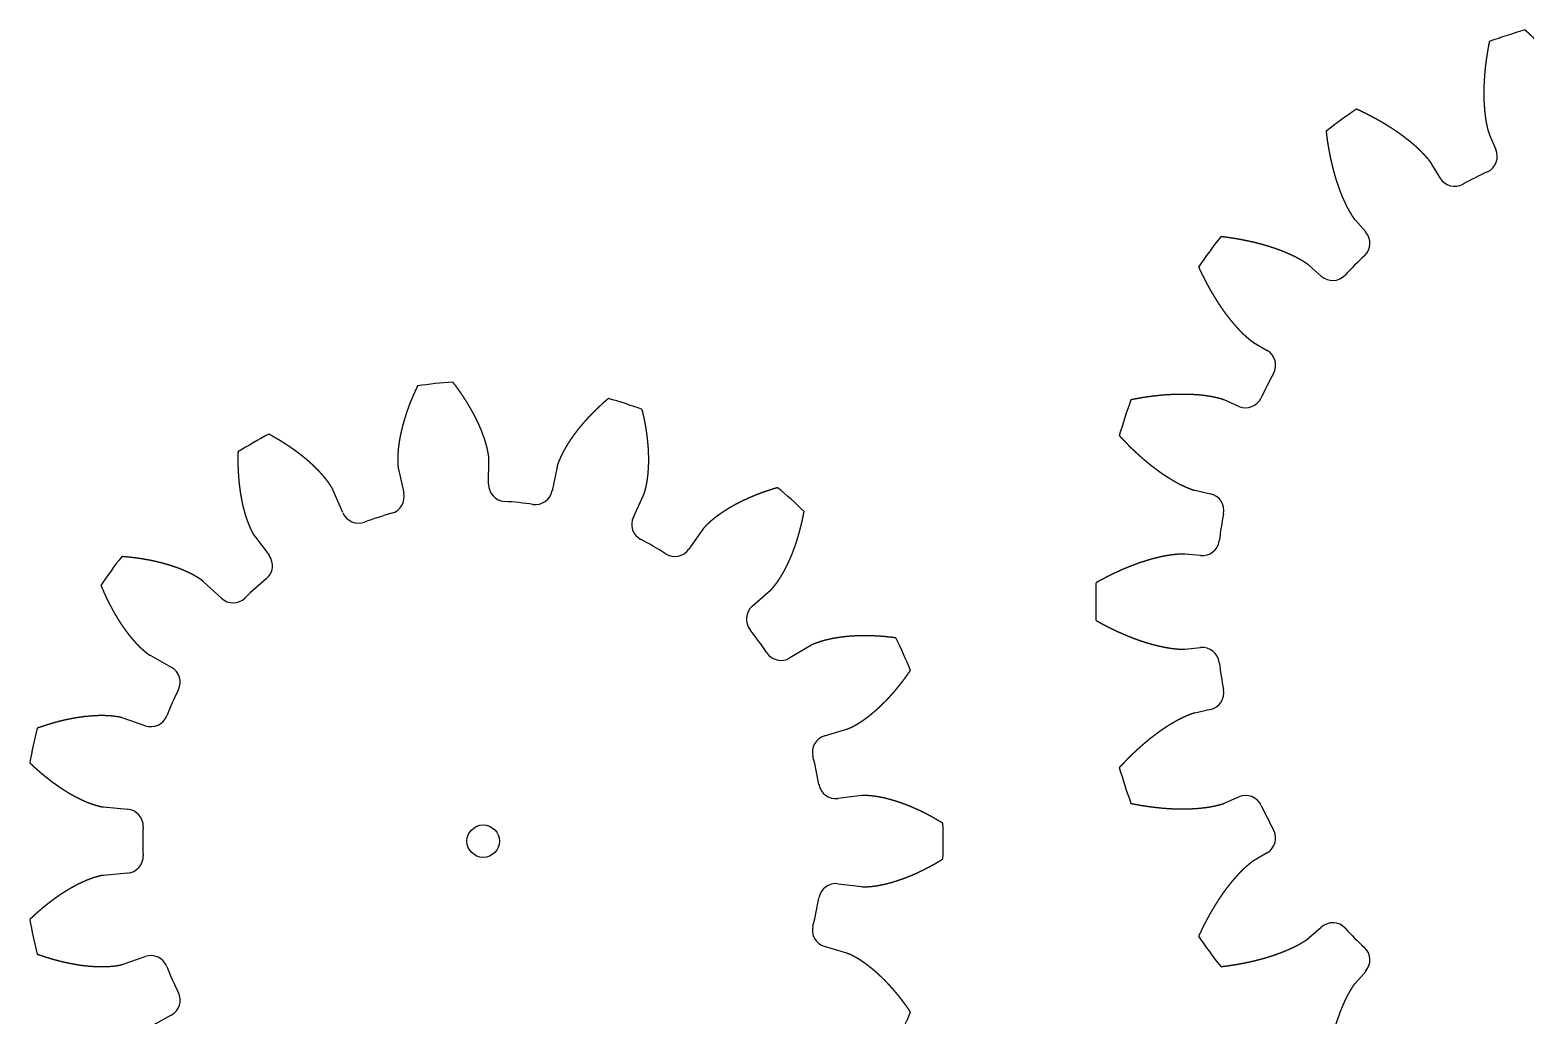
# Model space of a CAD drawing. Header units: millimetres. Extents: x -39 to 169, y -29 to 169.
# Drawn here: x -39.1 to 99, y 75.9 to 166.9 of the extents above; entities that cross this region are included whole.
import ezdxf

# ---------------------------------------------------------------- set-up
doc = ezdxf.new("R2010")
doc.units = ezdxf.units.MM
doc.header["$MEASUREMENT"] = 0

msp = doc.modelspace()

# ---------------------------------------------------------------- linework, layer by layer
for p, q in [((95.69, 157.27), (96.27, 155.91)), ((91.12, 153.28), (90.36, 154.55)), ((83.27, 149.4), (84.25, 148.29)), ((80.15, 144.2), (79.04, 145.17)), ((73.89, 138.08), (75.16, 137.33)), ((72.53, 132.17), (71.18, 132.76)), ((3.23, 125), (3.26, 127.24)), ((-5.11, 126.36), (-4.61, 124.17)), ((9.55, 126.58), (9.11, 124.38)), ((-10.24, 122.35), (-11.12, 124.4)), ((68.47, 124.42), (69.91, 124.09)), ((16.6, 121.94), (17.54, 123.98)), ((-18.4, 120.2), (-17.06, 118.41)), ((23.02, 120.82), (21.73, 118.99)), ((69, 118.38), (67.53, 118.51)), ((-21.46, 114.45), (-23.1, 115.97)), ((27.58, 113.71), (29.27, 115.19)), ((-28.04, 109.17), (-26.09, 108.07)), ((32.98, 110.08), (31.06, 108.93)), ((67.53, 109.75), (69, 109.88)), ((69.91, 104.17), (68.47, 103.84)), ((-28.49, 102.67), (-30.61, 103.39)), ((34.26, 101.73), (36.41, 102.39)), ((37.72, 96.21), (35.5, 95.94)), ((71.18, 95.51), (72.53, 96.09)), ((-32.36, 95.16), (-30.13, 94.96)), ((75.16, 90.93), (73.89, 90.18)), ((-30.13, 89.04), (-32.36, 88.84)), ((35.5, 88.06), (37.72, 87.8)), ((79.04, 83.09), (80.15, 84.06)), ((36.41, 81.61), (34.26, 82.28)), ((-30.61, 80.62), (-28.49, 81.34)), ((84.25, 79.97), (83.27, 78.86)), ((-26.09, 75.93), (-28.04, 74.84))]:
    msp.add_line(p, q)
msp.add_circle((2.73, 92), 1.5)
for centre, radius, start, end in [((114.31, 114.13), 55, 106.1903, 109.8097), ((114.31, 114.13), 55, 124.1903, 127.8097), ((94.82, 155.28), 1.59, -64.6476, 23.3365), ((114.31, 114.13), 43.95, 115.3524, 118.6476), ((92.48, 154.09), 1.59, 210.6635, 298.6476), ((114.31, 114.13), 55, 142.1903, 145.8097), ((83.05, 147.24), 1.59, -46.6476, 41.3365), ((114.31, 114.13), 43.95, 133.3524, 136.6476), ((81.2, 145.39), 1.59, 228.6635, 316.6476), ((74.35, 135.96), 1.59, -28.6476, 59.3365), ((2.73, 92), 42.5, 93.7877, 98.2123), ((114.31, 114.13), 43.95, 151.3524, 154.6476), ((2.73, 92), 42.5, 69.7877, 74.2123), ((114.31, 114.13), 55, 160.1903, 163.8097), ((73.16, 133.63), 1.59, 246.6635, 334.6476), ((2.73, 92), 42.5, 117.7877, 122.2123), ((4.81, 124.97), 1.59, 179.1639, 266.3906), ((7.55, 124.69), 1.59, 261.6094, 348.8361), ((2.73, 92), 42.5, 45.7877, 50.2123), ((-6.16, 123.82), 1.59, -74.3906, 12.8361), ((2.73, 92), 31.45, 81.6094, 86.3906), ((69.56, 122.54), 1.59, -10.6476, 77.3365), ((-8.78, 122.97), 1.59, 203.1639, 290.3906), ((2.73, 92), 31.45, 105.6094, 110.3906), ((18.04, 121.28), 1.59, 155.1639, 242.3906), ((114.31, 114.13), 43.95, 169.3524, 172.6476), ((2.73, 92), 31.45, 57.6094, 62.3906), ((20.43, 119.9), 1.59, 237.6094, 324.8361), ((69.15, 119.96), 1.59, 264.6635, 352.6476), ((2.73, 92), 42.5, 141.7877, 146.2123), ((-18.33, 117.45), 1.59, -50.3906, 36.8361), ((2.73, 92), 31.45, 129.6094, 134.3906), ((114.31, 114.13), 55, 178.1903, 181.8097), ((-20.38, 115.61), 1.59, 227.1639, 314.3906), ((28.63, 112.52), 1.59, 131.1639, 218.3906), ((2.73, 92), 31.45, 33.6094, 38.3906), ((2.73, 92), 42.5, 21.7877, 26.2123), ((30.25, 110.29), 1.59, 213.6094, 300.8361), ((69.15, 108.3), 1.59, 7.3524, 95.3365), ((-26.86, 106.69), 1.59, -26.3906, 60.8361), ((114.31, 114.13), 43.95, 187.3524, 190.6476), ((2.73, 92), 31.45, 153.6094, 158.3906), ((69.56, 105.72), 1.59, -77.3365, 10.6476), ((2.73, 92), 42.5, 165.7877, 170.2123), ((-27.98, 104.17), 1.59, 251.1639, 338.3906), ((34.73, 100.21), 1.59, 107.1639, 194.3906), ((2.73, 92), 31.45, 9.6094, 14.3906), ((114.31, 114.13), 55, 196.1903, 199.8097), ((35.31, 97.52), 1.59, 189.6094, 276.8361), ((73.16, 94.63), 1.59, 25.3524, 113.3365), ((114.31, 114.13), 43.95, 205.3524, 208.6476), ((-30.27, 93.38), 1.59, -2.3906, 84.8361), ((2.73, 92), 31.45, 177.6094, 182.3906), ((2.73, 92), 42.5, -2.2123, 2.2123), ((74.35, 92.3), 1.59, -59.3365, 28.6476), ((-30.27, 90.62), 1.59, -84.8361, 2.3906), ((35.31, 86.49), 1.59, 83.1639, 170.3906), ((2.73, 92), 31.45, 345.6094, 350.3906), ((2.73, 92), 42.5, 189.7877, 194.2123), ((81.2, 82.87), 1.59, 43.3524, 131.3365), ((34.73, 83.79), 1.59, 165.6094, 252.8361), ((114.31, 114.13), 55, 214.1903, 217.8097), ((114.31, 114.13), 43.95, 223.3524, 226.6476), ((83.05, 81.02), 1.59, -41.3365, 46.6476), ((-27.98, 79.84), 1.59, 21.6094, 108.8361), ((2.73, 92), 31.45, 201.6094, 206.3906), ((-26.86, 77.32), 1.59, -60.8361, 26.3906), ((2.73, 92), 42.5, 333.7877, 338.2123)]:
    msp.add_arc(centre, radius, start, end)
for points in [[(95.67, 165.88), (95.67, 165.85), (95.66, 165.8), (95.64, 165.72), (95.62, 165.62), (95.6, 165.49), (95.58, 165.37), (95.55, 165.24), (95.53, 165.11), (95.51, 164.99), (95.49, 164.86), (95.47, 164.73), (95.45, 164.6), (95.43, 164.48), (95.41, 164.35), (95.39, 164.22), (95.37, 164.1), (95.36, 163.97), (95.34, 163.84), (95.32, 163.72), (95.31, 163.59), (95.29, 163.46), (95.28, 163.34), (95.27, 163.21), (95.26, 163.09), (95.25, 162.96), (95.23, 162.84), (95.22, 162.71), (95.22, 162.58), (95.21, 162.46), (95.2, 162.33), (95.19, 162.21), (95.19, 162.08), (95.18, 161.96), (95.18, 161.83), (95.17, 161.71), (95.17, 161.58), (95.17, 161.46), (95.16, 161.33), (95.16, 161.21), (95.16, 161.09), (95.16, 160.96), (95.16, 160.84), (95.17, 160.72), (95.17, 160.59), (95.17, 160.47), (95.18, 160.35), (95.18, 160.22), (95.19, 160.1), (95.2, 159.98), (95.21, 159.86), (95.22, 159.74), (95.23, 159.61), (95.24, 159.49), (95.25, 159.37), (95.26, 159.25), (95.28, 159.13), (95.29, 159.01), (95.31, 158.89), (95.32, 158.77), (95.34, 158.65), (95.36, 158.53), (95.38, 158.42), (95.41, 158.3), (95.43, 158.18), (95.46, 158.07), (95.48, 157.95), (95.51, 157.83), (95.54, 157.72), (95.57, 157.6), (95.6, 157.49), (95.64, 157.4), (95.66, 157.33), (95.68, 157.29), (95.69, 157.27)], [(104.03, 159.98), (104.02, 160), (104.01, 160.04), (103.99, 160.11), (103.96, 160.2), (103.93, 160.32), (103.88, 160.43), (103.84, 160.54), (103.79, 160.65), (103.74, 160.76), (103.7, 160.87), (103.65, 160.98), (103.6, 161.08), (103.54, 161.19), (103.49, 161.3), (103.44, 161.41), (103.38, 161.51), (103.32, 161.62), (103.26, 161.73), (103.2, 161.83), (103.14, 161.94), (103.08, 162.04), (103.02, 162.15), (102.96, 162.25), (102.89, 162.36), (102.83, 162.46), (102.76, 162.56), (102.7, 162.67), (102.63, 162.77), (102.56, 162.87), (102.49, 162.97), (102.42, 163.07), (102.35, 163.17), (102.28, 163.28), (102.21, 163.38), (102.13, 163.48), (102.06, 163.58), (101.99, 163.68), (101.91, 163.77), (101.83, 163.87), (101.76, 163.97), (101.68, 164.07), (101.6, 164.17), (101.52, 164.27), (101.44, 164.36), (101.36, 164.46), (101.28, 164.56), (101.2, 164.65), (101.12, 164.75), (101.04, 164.84), (100.96, 164.94), (100.87, 165.03), (100.79, 165.13), (100.7, 165.22), (100.62, 165.32), (100.53, 165.41), (100.44, 165.5), (100.36, 165.6), (100.27, 165.69), (100.18, 165.78), (100.09, 165.87), (100, 165.96), (99.91, 166.05), (99.82, 166.15), (99.73, 166.24), (99.64, 166.33), (99.54, 166.42), (99.45, 166.51), (99.36, 166.6), (99.26, 166.68), (99.17, 166.77), (99.09, 166.84), (99.04, 166.9), (99, 166.93), (98.98, 166.95)], [(90.36, 154.55), (90.35, 154.57), (90.33, 154.61), (90.29, 154.67), (90.23, 154.75), (90.16, 154.85), (90.09, 154.94), (90.01, 155.03), (89.93, 155.12), (89.85, 155.21), (89.77, 155.3), (89.69, 155.39), (89.61, 155.47), (89.53, 155.56), (89.44, 155.65), (89.36, 155.73), (89.27, 155.82), (89.18, 155.9), (89.1, 155.98), (89.01, 156.07), (88.92, 156.15), (88.83, 156.23), (88.74, 156.31), (88.64, 156.39), (88.55, 156.47), (88.46, 156.55), (88.36, 156.62), (88.27, 156.7), (88.17, 156.78), (88.07, 156.85), (87.98, 156.93), (87.88, 157), (87.78, 157.08), (87.68, 157.15), (87.58, 157.22), (87.48, 157.3), (87.38, 157.37), (87.28, 157.44), (87.18, 157.51), (87.07, 157.58), (86.97, 157.65), (86.87, 157.72), (86.76, 157.79), (86.66, 157.86), (86.55, 157.93), (86.45, 157.99), (86.34, 158.06), (86.23, 158.13), (86.13, 158.19), (86.02, 158.26), (85.91, 158.32), (85.8, 158.39), (85.69, 158.45), (85.58, 158.52), (85.47, 158.58), (85.36, 158.64), (85.25, 158.7), (85.14, 158.76), (85.02, 158.82), (84.91, 158.88), (84.8, 158.94), (84.68, 159), (84.57, 159.06), (84.46, 159.12), (84.34, 159.18), (84.23, 159.24), (84.11, 159.29), (83.99, 159.35), (83.88, 159.41), (83.76, 159.46), (83.64, 159.52), (83.55, 159.56), (83.48, 159.59), (83.43, 159.61), (83.41, 159.63)], [(80.6, 157.58), (80.6, 157.56), (80.61, 157.51), (80.61, 157.43), (80.63, 157.33), (80.64, 157.2), (80.66, 157.07), (80.68, 156.94), (80.69, 156.81), (80.71, 156.68), (80.73, 156.56), (80.75, 156.43), (80.77, 156.3), (80.79, 156.18), (80.81, 156.05), (80.84, 155.92), (80.86, 155.8), (80.88, 155.67), (80.91, 155.55), (80.93, 155.42), (80.95, 155.3), (80.98, 155.17), (81.01, 155.05), (81.03, 154.93), (81.06, 154.8), (81.09, 154.68), (81.12, 154.56), (81.15, 154.43), (81.18, 154.31), (81.21, 154.19), (81.24, 154.07), (81.27, 153.95), (81.3, 153.82), (81.34, 153.7), (81.37, 153.58), (81.41, 153.46), (81.44, 153.34), (81.48, 153.23), (81.51, 153.11), (81.55, 152.99), (81.59, 152.87), (81.63, 152.75), (81.67, 152.64), (81.71, 152.52), (81.75, 152.4), (81.79, 152.29), (81.83, 152.17), (81.88, 152.06), (81.92, 151.94), (81.97, 151.83), (82.01, 151.72), (82.06, 151.6), (82.1, 151.49), (82.15, 151.38), (82.2, 151.27), (82.25, 151.16), (82.3, 151.05), (82.35, 150.94), (82.41, 150.83), (82.46, 150.72), (82.51, 150.61), (82.57, 150.51), (82.63, 150.4), (82.68, 150.3), (82.74, 150.19), (82.8, 150.09), (82.87, 149.99), (82.93, 149.88), (82.99, 149.78), (83.05, 149.68), (83.12, 149.58), (83.18, 149.51), (83.22, 149.45), (83.25, 149.42), (83.27, 149.4)], [(79.04, 145.17), (79.03, 145.19), (78.99, 145.22), (78.94, 145.27), (78.86, 145.32), (78.76, 145.39), (78.66, 145.45), (78.56, 145.52), (78.46, 145.58), (78.36, 145.64), (78.25, 145.7), (78.15, 145.76), (78.04, 145.82), (77.94, 145.88), (77.83, 145.93), (77.72, 145.99), (77.62, 146.04), (77.51, 146.09), (77.4, 146.14), (77.29, 146.19), (77.18, 146.24), (77.07, 146.29), (76.95, 146.34), (76.84, 146.39), (76.73, 146.43), (76.62, 146.48), (76.5, 146.52), (76.39, 146.57), (76.27, 146.61), (76.16, 146.65), (76.04, 146.7), (75.92, 146.74), (75.81, 146.78), (75.69, 146.82), (75.57, 146.85), (75.46, 146.89), (75.34, 146.93), (75.22, 146.97), (75.1, 147), (74.98, 147.04), (74.86, 147.07), (74.74, 147.11), (74.62, 147.14), (74.5, 147.17), (74.38, 147.2), (74.26, 147.24), (74.13, 147.27), (74.01, 147.3), (73.89, 147.33), (73.77, 147.35), (73.64, 147.38), (73.52, 147.41), (73.4, 147.44), (73.27, 147.46), (73.15, 147.49), (73.02, 147.51), (72.9, 147.54), (72.77, 147.56), (72.65, 147.59), (72.52, 147.61), (72.39, 147.63), (72.27, 147.65), (72.14, 147.67), (72.01, 147.69), (71.89, 147.71), (71.76, 147.73), (71.63, 147.75), (71.5, 147.77), (71.38, 147.78), (71.25, 147.8), (71.12, 147.82), (71.02, 147.83), (70.94, 147.84), (70.89, 147.84), (70.86, 147.85)], [(68.82, 145.04), (68.83, 145.01), (68.85, 144.97), (68.88, 144.9), (68.93, 144.8), (68.98, 144.68), (69.04, 144.57), (69.09, 144.45), (69.15, 144.33), (69.21, 144.22), (69.27, 144.1), (69.32, 143.99), (69.38, 143.87), (69.44, 143.76), (69.5, 143.65), (69.56, 143.53), (69.62, 143.42), (69.68, 143.31), (69.74, 143.2), (69.8, 143.09), (69.87, 142.97), (69.93, 142.86), (69.99, 142.75), (70.06, 142.64), (70.12, 142.54), (70.19, 142.43), (70.25, 142.32), (70.32, 142.21), (70.38, 142.1), (70.45, 142), (70.52, 141.89), (70.59, 141.79), (70.65, 141.68), (70.72, 141.58), (70.79, 141.47), (70.86, 141.37), (70.93, 141.27), (71, 141.17), (71.07, 141.06), (71.15, 140.96), (71.22, 140.86), (71.29, 140.76), (71.37, 140.66), (71.44, 140.56), (71.52, 140.47), (71.59, 140.37), (71.67, 140.27), (71.74, 140.18), (71.82, 140.08), (71.9, 139.99), (71.98, 139.89), (72.06, 139.8), (72.14, 139.71), (72.22, 139.62), (72.3, 139.53), (72.38, 139.44), (72.46, 139.35), (72.54, 139.26), (72.63, 139.17), (72.71, 139.09), (72.8, 139), (72.88, 138.92), (72.97, 138.83), (73.06, 138.75), (73.15, 138.67), (73.24, 138.59), (73.33, 138.51), (73.42, 138.43), (73.51, 138.36), (73.6, 138.28), (73.69, 138.21), (73.77, 138.16), (73.83, 138.12), (73.87, 138.09), (73.89, 138.08)], [(-3.34, 134.07), (-3.35, 134.05), (-3.37, 134), (-3.4, 133.94), (-3.44, 133.85), (-3.49, 133.74), (-3.54, 133.63), (-3.59, 133.52), (-3.64, 133.41), (-3.69, 133.3), (-3.74, 133.19), (-3.78, 133.08), (-3.83, 132.97), (-3.88, 132.86), (-3.92, 132.76), (-3.97, 132.65), (-4.01, 132.54), (-4.05, 132.42), (-4.1, 132.31), (-4.14, 132.2), (-4.18, 132.09), (-4.22, 131.98), (-4.26, 131.87), (-4.3, 131.76), (-4.33, 131.65), (-4.37, 131.54), (-4.41, 131.43), (-4.44, 131.32), (-4.48, 131.21), (-4.51, 131.1), (-4.55, 130.99), (-4.58, 130.88), (-4.61, 130.77), (-4.64, 130.65), (-4.68, 130.54), (-4.7, 130.43), (-4.73, 130.32), (-4.76, 130.21), (-4.79, 130.1), (-4.82, 129.99), (-4.84, 129.88), (-4.87, 129.77), (-4.89, 129.66), (-4.91, 129.54), (-4.94, 129.43), (-4.96, 129.32), (-4.98, 129.21), (-5, 129.1), (-5.02, 128.99), (-5.03, 128.88), (-5.05, 128.77), (-5.07, 128.66), (-5.08, 128.55), (-5.1, 128.43), (-5.11, 128.32), (-5.12, 128.21), (-5.13, 128.1), (-5.14, 127.99), (-5.15, 127.88), (-5.16, 127.77), (-5.16, 127.66), (-5.17, 127.55), (-5.17, 127.44), (-5.17, 127.33), (-5.17, 127.22), (-5.17, 127.11), (-5.17, 127.01), (-5.16, 126.9), (-5.16, 126.79), (-5.15, 126.68), (-5.14, 126.57), (-5.13, 126.49), (-5.12, 126.42), (-5.11, 126.38), (-5.11, 126.36)], [(3.26, 127.24), (3.26, 127.26), (3.26, 127.3), (3.26, 127.37), (3.25, 127.45), (3.24, 127.56), (3.22, 127.67), (3.2, 127.78), (3.18, 127.88), (3.16, 127.99), (3.14, 128.1), (3.12, 128.2), (3.1, 128.31), (3.07, 128.42), (3.04, 128.52), (3.01, 128.63), (2.98, 128.74), (2.95, 128.84), (2.92, 128.95), (2.89, 129.05), (2.85, 129.16), (2.82, 129.27), (2.78, 129.37), (2.74, 129.48), (2.7, 129.58), (2.66, 129.69), (2.62, 129.79), (2.58, 129.9), (2.54, 130), (2.5, 130.11), (2.45, 130.21), (2.41, 130.31), (2.36, 130.42), (2.32, 130.52), (2.27, 130.62), (2.22, 130.73), (2.17, 130.83), (2.12, 130.93), (2.07, 131.04), (2.02, 131.14), (1.97, 131.24), (1.91, 131.34), (1.86, 131.45), (1.81, 131.55), (1.75, 131.65), (1.69, 131.75), (1.64, 131.85), (1.58, 131.95), (1.52, 132.05), (1.46, 132.15), (1.4, 132.26), (1.34, 132.36), (1.28, 132.46), (1.22, 132.56), (1.16, 132.65), (1.09, 132.75), (1.03, 132.85), (0.97, 132.95), (0.9, 133.05), (0.84, 133.15), (0.77, 133.25), (0.7, 133.35), (0.64, 133.44), (0.57, 133.54), (0.5, 133.64), (0.43, 133.74), (0.36, 133.83), (0.29, 133.93), (0.22, 134.03), (0.15, 134.12), (0.07, 134.22), (0.01, 134.3), (-0.03, 134.35), (-0.06, 134.39), (-0.07, 134.41)], [(14.3, 132.9), (14.28, 132.88), (14.24, 132.85), (14.19, 132.81), (14.11, 132.74), (14.02, 132.66), (13.93, 132.59), (13.84, 132.51), (13.75, 132.43), (13.66, 132.35), (13.58, 132.26), (13.49, 132.18), (13.4, 132.1), (13.32, 132.02), (13.23, 131.94), (13.14, 131.86), (13.06, 131.77), (12.98, 131.69), (12.89, 131.61), (12.81, 131.52), (12.73, 131.44), (12.64, 131.35), (12.56, 131.27), (12.48, 131.18), (12.4, 131.1), (12.32, 131.01), (12.25, 130.93), (12.17, 130.84), (12.09, 130.75), (12.01, 130.67), (11.94, 130.58), (11.86, 130.49), (11.79, 130.4), (11.71, 130.31), (11.64, 130.22), (11.57, 130.14), (11.5, 130.05), (11.43, 129.96), (11.36, 129.87), (11.29, 129.78), (11.22, 129.68), (11.15, 129.59), (11.08, 129.5), (11.02, 129.41), (10.95, 129.32), (10.89, 129.22), (10.82, 129.13), (10.76, 129.04), (10.7, 128.94), (10.64, 128.85), (10.57, 128.76), (10.51, 128.66), (10.46, 128.57), (10.4, 128.47), (10.34, 128.37), (10.29, 128.28), (10.23, 128.18), (10.18, 128.08), (10.13, 127.99), (10.07, 127.89), (10.02, 127.79), (9.97, 127.69), (9.93, 127.59), (9.88, 127.49), (9.84, 127.39), (9.79, 127.29), (9.75, 127.19), (9.71, 127.09), (9.67, 126.99), (9.63, 126.89), (9.6, 126.79), (9.57, 126.7), (9.56, 126.64), (9.55, 126.6), (9.55, 126.58)], [(71.18, 132.76), (71.16, 132.77), (71.11, 132.78), (71.05, 132.81), (70.96, 132.84), (70.84, 132.87), (70.73, 132.9), (70.61, 132.93), (70.5, 132.96), (70.38, 132.99), (70.26, 133.01), (70.15, 133.04), (70.03, 133.06), (69.91, 133.08), (69.79, 133.1), (69.67, 133.12), (69.55, 133.14), (69.43, 133.15), (69.31, 133.17), (69.19, 133.18), (69.07, 133.2), (68.95, 133.21), (68.83, 133.22), (68.71, 133.23), (68.59, 133.24), (68.46, 133.25), (68.34, 133.25), (68.22, 133.26), (68.1, 133.27), (67.97, 133.27), (67.85, 133.27), (67.73, 133.28), (67.6, 133.28), (67.48, 133.28), (67.36, 133.28), (67.23, 133.28), (67.11, 133.28), (66.99, 133.28), (66.86, 133.28), (66.74, 133.27), (66.61, 133.27), (66.49, 133.26), (66.36, 133.26), (66.24, 133.25), (66.11, 133.24), (65.99, 133.24), (65.86, 133.23), (65.73, 133.22), (65.61, 133.21), (65.48, 133.2), (65.36, 133.19), (65.23, 133.18), (65.11, 133.16), (64.98, 133.15), (64.85, 133.14), (64.73, 133.12), (64.6, 133.11), (64.47, 133.09), (64.35, 133.07), (64.22, 133.05), (64.09, 133.04), (63.97, 133.02), (63.84, 133), (63.71, 132.98), (63.59, 132.96), (63.46, 132.94), (63.33, 132.91), (63.2, 132.89), (63.08, 132.87), (62.95, 132.85), (62.82, 132.82), (62.72, 132.8), (62.64, 132.79), (62.59, 132.78), (62.57, 132.77)], [(17.54, 123.98), (17.55, 124), (17.57, 124.04), (17.6, 124.1), (17.62, 124.18), (17.66, 124.28), (17.69, 124.39), (17.71, 124.49), (17.74, 124.6), (17.76, 124.7), (17.79, 124.81), (17.81, 124.92), (17.83, 125.02), (17.85, 125.13), (17.87, 125.24), (17.89, 125.35), (17.9, 125.46), (17.92, 125.57), (17.93, 125.68), (17.94, 125.79), (17.96, 125.9), (17.97, 126.01), (17.98, 126.12), (17.98, 126.23), (17.99, 126.35), (18, 126.46), (18, 126.57), (18.01, 126.68), (18.01, 126.79), (18.02, 126.91), (18.02, 127.02), (18.02, 127.13), (18.02, 127.25), (18.02, 127.36), (18.02, 127.47), (18.02, 127.59), (18.01, 127.7), (18.01, 127.82), (18, 127.93), (18, 128.05), (17.99, 128.16), (17.99, 128.28), (17.98, 128.39), (17.97, 128.51), (17.96, 128.62), (17.95, 128.74), (17.94, 128.85), (17.93, 128.97), (17.92, 129.08), (17.9, 129.2), (17.89, 129.32), (17.88, 129.43), (17.86, 129.55), (17.85, 129.66), (17.83, 129.78), (17.81, 129.9), (17.79, 130.01), (17.78, 130.13), (17.76, 130.25), (17.74, 130.36), (17.72, 130.48), (17.69, 130.6), (17.67, 130.71), (17.65, 130.83), (17.63, 130.95), (17.6, 131.07), (17.58, 131.18), (17.55, 131.3), (17.53, 131.42), (17.5, 131.53), (17.47, 131.65), (17.45, 131.75), (17.43, 131.82), (17.42, 131.86), (17.42, 131.89)], [(-11.12, 124.4), (-11.13, 124.42), (-11.14, 124.46), (-11.17, 124.52), (-11.21, 124.6), (-11.27, 124.69), (-11.33, 124.78), (-11.39, 124.87), (-11.45, 124.96), (-11.51, 125.05), (-11.57, 125.14), (-11.64, 125.23), (-11.7, 125.32), (-11.77, 125.41), (-11.84, 125.49), (-11.91, 125.58), (-11.98, 125.66), (-12.05, 125.75), (-12.12, 125.83), (-12.2, 125.91), (-12.27, 126), (-12.35, 126.08), (-12.42, 126.16), (-12.5, 126.24), (-12.58, 126.32), (-12.66, 126.4), (-12.74, 126.48), (-12.82, 126.56), (-12.9, 126.64), (-12.98, 126.72), (-13.06, 126.79), (-13.15, 126.87), (-13.23, 126.95), (-13.31, 127.02), (-13.4, 127.1), (-13.49, 127.17), (-13.57, 127.25), (-13.66, 127.32), (-13.75, 127.39), (-13.84, 127.47), (-13.93, 127.54), (-14.02, 127.61), (-14.11, 127.68), (-14.2, 127.75), (-14.29, 127.82), (-14.38, 127.89), (-14.48, 127.96), (-14.57, 128.03), (-14.66, 128.1), (-14.76, 128.17), (-14.85, 128.23), (-14.95, 128.3), (-15.05, 128.37), (-15.14, 128.43), (-15.24, 128.5), (-15.34, 128.56), (-15.44, 128.63), (-15.54, 128.69), (-15.64, 128.76), (-15.74, 128.82), (-15.84, 128.88), (-15.94, 128.95), (-16.04, 129.01), (-16.14, 129.07), (-16.24, 129.13), (-16.35, 129.19), (-16.45, 129.25), (-16.55, 129.31), (-16.66, 129.37), (-16.76, 129.43), (-16.87, 129.49), (-16.95, 129.53), (-17.02, 129.57), (-17.06, 129.59), (-17.08, 129.6)], [(61.49, 129.47), (61.51, 129.45), (61.55, 129.41), (61.6, 129.35), (61.67, 129.28), (61.76, 129.18), (61.85, 129.09), (61.94, 128.99), (62.03, 128.9), (62.12, 128.81), (62.21, 128.72), (62.3, 128.62), (62.39, 128.53), (62.48, 128.44), (62.57, 128.35), (62.66, 128.26), (62.76, 128.18), (62.85, 128.09), (62.94, 128), (63.03, 127.91), (63.13, 127.83), (63.22, 127.74), (63.32, 127.66), (63.41, 127.57), (63.51, 127.49), (63.6, 127.41), (63.7, 127.32), (63.79, 127.24), (63.89, 127.16), (63.99, 127.08), (64.08, 127), (64.18, 126.92), (64.28, 126.84), (64.37, 126.76), (64.47, 126.69), (64.57, 126.61), (64.67, 126.53), (64.77, 126.46), (64.87, 126.38), (64.97, 126.31), (65.07, 126.24), (65.17, 126.16), (65.27, 126.09), (65.37, 126.02), (65.47, 125.95), (65.57, 125.88), (65.68, 125.82), (65.78, 125.75), (65.88, 125.68), (65.98, 125.62), (66.09, 125.55), (66.19, 125.49), (66.3, 125.42), (66.4, 125.36), (66.51, 125.3), (66.61, 125.24), (66.72, 125.18), (66.82, 125.12), (66.93, 125.06), (67.04, 125.01), (67.14, 124.95), (67.25, 124.9), (67.36, 124.85), (67.47, 124.8), (67.58, 124.75), (67.69, 124.7), (67.8, 124.65), (67.91, 124.61), (68.02, 124.56), (68.13, 124.52), (68.24, 124.48), (68.33, 124.45), (68.4, 124.43), (68.45, 124.42), (68.47, 124.42)], [(-19.92, 127.96), (-19.92, 127.94), (-19.92, 127.89), (-19.93, 127.82), (-19.93, 127.72), (-19.93, 127.6), (-19.93, 127.48), (-19.93, 127.36), (-19.93, 127.24), (-19.93, 127.12), (-19.93, 127), (-19.93, 126.88), (-19.93, 126.76), (-19.93, 126.64), (-19.92, 126.53), (-19.92, 126.41), (-19.91, 126.29), (-19.91, 126.17), (-19.9, 126.05), (-19.89, 125.93), (-19.89, 125.82), (-19.88, 125.7), (-19.87, 125.58), (-19.86, 125.47), (-19.85, 125.35), (-19.84, 125.23), (-19.83, 125.12), (-19.82, 125), (-19.8, 124.89), (-19.79, 124.77), (-19.77, 124.66), (-19.76, 124.54), (-19.74, 124.43), (-19.73, 124.31), (-19.71, 124.2), (-19.69, 124.08), (-19.67, 123.97), (-19.65, 123.86), (-19.63, 123.75), (-19.61, 123.63), (-19.59, 123.52), (-19.57, 123.41), (-19.55, 123.3), (-19.52, 123.19), (-19.5, 123.08), (-19.47, 122.97), (-19.45, 122.86), (-19.42, 122.75), (-19.39, 122.64), (-19.36, 122.53), (-19.33, 122.42), (-19.3, 122.31), (-19.27, 122.21), (-19.24, 122.1), (-19.2, 121.99), (-19.17, 121.89), (-19.13, 121.78), (-19.1, 121.68), (-19.06, 121.57), (-19.02, 121.47), (-18.98, 121.37), (-18.94, 121.26), (-18.9, 121.16), (-18.86, 121.06), (-18.81, 120.96), (-18.77, 120.86), (-18.72, 120.77), (-18.67, 120.67), (-18.63, 120.57), (-18.58, 120.47), (-18.52, 120.38), (-18.48, 120.31), (-18.44, 120.25), (-18.41, 120.22), (-18.4, 120.2)], [(29.93, 124.66), (29.91, 124.65), (29.86, 124.64), (29.79, 124.62), (29.7, 124.59), (29.58, 124.56), (29.47, 124.52), (29.36, 124.49), (29.24, 124.45), (29.13, 124.41), (29.01, 124.37), (28.9, 124.34), (28.79, 124.3), (28.68, 124.26), (28.57, 124.22), (28.45, 124.18), (28.34, 124.14), (28.23, 124.09), (28.12, 124.05), (28.01, 124.01), (27.9, 123.97), (27.79, 123.92), (27.69, 123.88), (27.58, 123.83), (27.47, 123.79), (27.36, 123.74), (27.26, 123.69), (27.15, 123.65), (27.04, 123.6), (26.94, 123.55), (26.83, 123.5), (26.73, 123.45), (26.62, 123.4), (26.52, 123.35), (26.42, 123.3), (26.32, 123.25), (26.21, 123.19), (26.11, 123.14), (26.01, 123.09), (25.91, 123.03), (25.81, 122.98), (25.71, 122.92), (25.61, 122.86), (25.51, 122.81), (25.42, 122.75), (25.32, 122.69), (25.22, 122.63), (25.13, 122.57), (25.03, 122.51), (24.94, 122.45), (24.85, 122.39), (24.75, 122.33), (24.66, 122.26), (24.57, 122.2), (24.48, 122.13), (24.39, 122.07), (24.3, 122), (24.21, 121.94), (24.12, 121.87), (24.04, 121.8), (23.95, 121.73), (23.86, 121.66), (23.78, 121.59), (23.7, 121.52), (23.62, 121.44), (23.54, 121.37), (23.46, 121.3), (23.38, 121.22), (23.3, 121.14), (23.23, 121.07), (23.15, 120.99), (23.1, 120.92), (23.06, 120.87), (23.03, 120.83), (23.02, 120.82)], [(29.27, 115.19), (29.29, 115.2), (29.32, 115.23), (29.36, 115.28), (29.42, 115.34), (29.5, 115.42), (29.56, 115.5), (29.63, 115.59), (29.7, 115.68), (29.76, 115.76), (29.83, 115.85), (29.89, 115.94), (29.96, 116.03), (30.02, 116.12), (30.08, 116.21), (30.14, 116.3), (30.2, 116.4), (30.26, 116.49), (30.31, 116.59), (30.37, 116.68), (30.43, 116.78), (30.48, 116.87), (30.54, 116.97), (30.59, 117.07), (30.64, 117.17), (30.69, 117.27), (30.74, 117.37), (30.79, 117.47), (30.84, 117.57), (30.89, 117.67), (30.94, 117.78), (30.99, 117.88), (31.03, 117.98), (31.08, 118.09), (31.12, 118.19), (31.17, 118.3), (31.21, 118.4), (31.26, 118.51), (31.3, 118.61), (31.34, 118.72), (31.38, 118.83), (31.42, 118.94), (31.46, 119.04), (31.5, 119.15), (31.54, 119.26), (31.58, 119.37), (31.61, 119.48), (31.65, 119.59), (31.69, 119.7), (31.72, 119.81), (31.76, 119.93), (31.79, 120.04), (31.82, 120.15), (31.86, 120.26), (31.89, 120.38), (31.92, 120.49), (31.95, 120.6), (31.98, 120.72), (32.01, 120.83), (32.04, 120.95), (32.07, 121.06), (32.1, 121.18), (32.13, 121.29), (32.15, 121.41), (32.18, 121.52), (32.21, 121.64), (32.23, 121.76), (32.26, 121.87), (32.28, 121.99), (32.3, 122.11), (32.33, 122.23), (32.34, 122.32), (32.36, 122.39), (32.37, 122.44), (32.37, 122.47)], [(-23.1, 115.97), (-23.12, 115.98), (-23.15, 116.01), (-23.2, 116.06), (-23.27, 116.11), (-23.35, 116.17), (-23.44, 116.23), (-23.54, 116.29), (-23.63, 116.35), (-23.72, 116.4), (-23.82, 116.46), (-23.91, 116.51), (-24.01, 116.57), (-24.1, 116.62), (-24.2, 116.67), (-24.3, 116.72), (-24.4, 116.77), (-24.5, 116.82), (-24.6, 116.86), (-24.7, 116.91), (-24.8, 116.95), (-24.9, 117), (-25.01, 117.04), (-25.11, 117.09), (-25.21, 117.13), (-25.32, 117.17), (-25.42, 117.21), (-25.53, 117.25), (-25.63, 117.29), (-25.74, 117.32), (-25.85, 117.36), (-25.95, 117.4), (-26.06, 117.43), (-26.17, 117.47), (-26.28, 117.5), (-26.39, 117.53), (-26.5, 117.57), (-26.61, 117.6), (-26.72, 117.63), (-26.83, 117.66), (-26.94, 117.69), (-27.05, 117.72), (-27.16, 117.75), (-27.28, 117.77), (-27.39, 117.8), (-27.5, 117.83), (-27.61, 117.85), (-27.73, 117.88), (-27.84, 117.9), (-27.96, 117.93), (-28.07, 117.95), (-28.18, 117.97), (-28.3, 117.99), (-28.42, 118.01), (-28.53, 118.03), (-28.65, 118.05), (-28.76, 118.07), (-28.88, 118.09), (-29, 118.11), (-29.11, 118.13), (-29.23, 118.14), (-29.35, 118.16), (-29.47, 118.17), (-29.59, 118.19), (-29.7, 118.2), (-29.82, 118.22), (-29.94, 118.23), (-30.06, 118.24), (-30.18, 118.25), (-30.3, 118.26), (-30.42, 118.27), (-30.52, 118.28), (-30.59, 118.29), (-30.64, 118.29), (-30.66, 118.29)], [(67.53, 118.51), (67.51, 118.52), (67.46, 118.52), (67.39, 118.52), (67.3, 118.53), (67.18, 118.52), (67.06, 118.52), (66.94, 118.51), (66.82, 118.5), (66.7, 118.49), (66.58, 118.47), (66.46, 118.46), (66.35, 118.45), (66.23, 118.43), (66.11, 118.41), (65.99, 118.39), (65.87, 118.37), (65.75, 118.35), (65.63, 118.33), (65.51, 118.31), (65.39, 118.28), (65.28, 118.26), (65.16, 118.23), (65.04, 118.2), (64.92, 118.17), (64.8, 118.14), (64.68, 118.11), (64.56, 118.08), (64.45, 118.05), (64.33, 118.01), (64.21, 117.98), (64.09, 117.94), (63.97, 117.91), (63.86, 117.87), (63.74, 117.83), (63.62, 117.8), (63.5, 117.76), (63.38, 117.72), (63.27, 117.68), (63.15, 117.63), (63.03, 117.59), (62.91, 117.55), (62.8, 117.5), (62.68, 117.46), (62.56, 117.41), (62.45, 117.37), (62.33, 117.32), (62.21, 117.27), (62.1, 117.23), (61.98, 117.18), (61.86, 117.13), (61.75, 117.08), (61.63, 117.03), (61.52, 116.97), (61.4, 116.92), (61.29, 116.87), (61.17, 116.81), (61.05, 116.76), (60.94, 116.7), (60.82, 116.65), (60.71, 116.59), (60.59, 116.54), (60.48, 116.48), (60.37, 116.42), (60.25, 116.36), (60.14, 116.3), (60.02, 116.24), (59.91, 116.18), (59.79, 116.12), (59.68, 116.06), (59.57, 115.99), (59.48, 115.94), (59.41, 115.91), (59.36, 115.88), (59.34, 115.87)], [(-32.59, 115.64), (-32.58, 115.62), (-32.56, 115.57), (-32.53, 115.5), (-32.5, 115.42), (-32.45, 115.3), (-32.4, 115.19), (-32.35, 115.08), (-32.31, 114.97), (-32.26, 114.87), (-32.21, 114.76), (-32.16, 114.65), (-32.11, 114.54), (-32.06, 114.43), (-32, 114.33), (-31.95, 114.22), (-31.9, 114.11), (-31.85, 114.01), (-31.79, 113.9), (-31.74, 113.8), (-31.68, 113.69), (-31.63, 113.59), (-31.57, 113.49), (-31.52, 113.38), (-31.46, 113.28), (-31.4, 113.18), (-31.35, 113.08), (-31.29, 112.98), (-31.23, 112.88), (-31.17, 112.78), (-31.11, 112.68), (-31.05, 112.58), (-30.99, 112.48), (-30.93, 112.38), (-30.87, 112.29), (-30.8, 112.19), (-30.74, 112.09), (-30.68, 112), (-30.61, 111.9), (-30.55, 111.81), (-30.48, 111.72), (-30.42, 111.62), (-30.35, 111.53), (-30.28, 111.44), (-30.21, 111.35), (-30.15, 111.26), (-30.08, 111.17), (-30.01, 111.08), (-29.94, 110.99), (-29.87, 110.9), (-29.8, 110.82), (-29.73, 110.73), (-29.65, 110.65), (-29.58, 110.56), (-29.51, 110.48), (-29.43, 110.4), (-29.36, 110.31), (-29.28, 110.23), (-29.2, 110.15), (-29.13, 110.07), (-29.05, 110), (-28.97, 109.92), (-28.89, 109.84), (-28.81, 109.77), (-28.73, 109.7), (-28.65, 109.62), (-28.56, 109.55), (-28.48, 109.48), (-28.4, 109.41), (-28.31, 109.34), (-28.23, 109.28), (-28.15, 109.23), (-28.1, 109.2), (-28.06, 109.18), (-28.04, 109.17)], [(59.34, 112.39), (59.36, 112.38), (59.41, 112.36), (59.48, 112.32), (59.57, 112.27), (59.68, 112.2), (59.79, 112.14), (59.91, 112.08), (60.02, 112.02), (60.14, 111.96), (60.25, 111.9), (60.37, 111.84), (60.48, 111.78), (60.59, 111.73), (60.71, 111.67), (60.82, 111.61), (60.94, 111.56), (61.05, 111.5), (61.17, 111.45), (61.29, 111.39), (61.4, 111.34), (61.52, 111.29), (61.63, 111.24), (61.75, 111.19), (61.86, 111.13), (61.98, 111.09), (62.1, 111.04), (62.21, 110.99), (62.33, 110.94), (62.45, 110.89), (62.56, 110.85), (62.68, 110.8), (62.8, 110.76), (62.91, 110.71), (63.03, 110.67), (63.15, 110.63), (63.27, 110.59), (63.38, 110.54), (63.5, 110.5), (63.62, 110.47), (63.74, 110.43), (63.86, 110.39), (63.97, 110.35), (64.09, 110.32), (64.21, 110.28), (64.33, 110.25), (64.45, 110.21), (64.56, 110.18), (64.68, 110.15), (64.8, 110.12), (64.92, 110.09), (65.04, 110.06), (65.16, 110.03), (65.28, 110.01), (65.39, 109.98), (65.51, 109.96), (65.63, 109.93), (65.75, 109.91), (65.87, 109.89), (65.99, 109.87), (66.11, 109.85), (66.23, 109.83), (66.35, 109.81), (66.46, 109.8), (66.58, 109.79), (66.7, 109.77), (66.82, 109.76), (66.94, 109.75), (67.06, 109.75), (67.18, 109.74), (67.3, 109.74), (67.39, 109.74), (67.46, 109.74), (67.51, 109.74), (67.53, 109.75)], [(40.86, 110.78), (40.84, 110.78), (40.79, 110.78), (40.72, 110.79), (40.62, 110.81), (40.5, 110.82), (40.38, 110.84), (40.27, 110.85), (40.15, 110.86), (40.03, 110.87), (39.91, 110.89), (39.79, 110.9), (39.67, 110.91), (39.55, 110.92), (39.43, 110.93), (39.32, 110.93), (39.2, 110.94), (39.08, 110.95), (38.96, 110.95), (38.84, 110.96), (38.73, 110.96), (38.61, 110.97), (38.49, 110.97), (38.37, 110.97), (38.26, 110.98), (38.14, 110.98), (38.02, 110.98), (37.91, 110.98), (37.79, 110.98), (37.68, 110.98), (37.56, 110.97), (37.44, 110.97), (37.33, 110.97), (37.21, 110.96), (37.1, 110.96), (36.98, 110.95), (36.87, 110.95), (36.75, 110.94), (36.64, 110.93), (36.53, 110.92), (36.41, 110.91), (36.3, 110.9), (36.19, 110.89), (36.07, 110.88), (35.96, 110.86), (35.85, 110.85), (35.74, 110.84), (35.63, 110.82), (35.51, 110.8), (35.4, 110.79), (35.29, 110.77), (35.18, 110.75), (35.07, 110.73), (34.96, 110.71), (34.85, 110.68), (34.74, 110.66), (34.64, 110.64), (34.53, 110.61), (34.42, 110.59), (34.31, 110.56), (34.21, 110.53), (34.1, 110.5), (34, 110.47), (33.89, 110.44), (33.79, 110.4), (33.68, 110.37), (33.58, 110.33), (33.48, 110.3), (33.38, 110.26), (33.28, 110.22), (33.18, 110.18), (33.1, 110.14), (33.04, 110.11), (33, 110.09), (32.98, 110.08)], [(36.41, 102.39), (36.43, 102.4), (36.47, 102.41), (36.53, 102.43), (36.61, 102.47), (36.71, 102.51), (36.8, 102.56), (36.9, 102.61), (37, 102.66), (37.09, 102.71), (37.19, 102.77), (37.28, 102.82), (37.38, 102.88), (37.47, 102.94), (37.56, 102.99), (37.66, 103.05), (37.75, 103.12), (37.84, 103.18), (37.93, 103.24), (38.02, 103.31), (38.11, 103.37), (38.2, 103.44), (38.29, 103.51), (38.38, 103.57), (38.46, 103.64), (38.55, 103.71), (38.64, 103.78), (38.73, 103.86), (38.81, 103.93), (38.9, 104), (38.98, 104.08), (39.07, 104.15), (39.15, 104.23), (39.24, 104.3), (39.32, 104.38), (39.4, 104.46), (39.49, 104.54), (39.57, 104.62), (39.65, 104.7), (39.73, 104.78), (39.81, 104.86), (39.9, 104.94), (39.98, 105.02), (40.06, 105.11), (40.14, 105.19), (40.21, 105.27), (40.29, 105.36), (40.37, 105.45), (40.45, 105.53), (40.53, 105.62), (40.6, 105.71), (40.68, 105.8), (40.76, 105.88), (40.83, 105.97), (40.91, 106.06), (40.98, 106.15), (41.06, 106.25), (41.13, 106.34), (41.21, 106.43), (41.28, 106.52), (41.35, 106.62), (41.43, 106.71), (41.5, 106.8), (41.57, 106.9), (41.64, 106.99), (41.71, 107.09), (41.78, 107.19), (41.85, 107.28), (41.92, 107.38), (41.99, 107.48), (42.06, 107.58), (42.12, 107.66), (42.16, 107.72), (42.18, 107.76), (42.2, 107.78)], [(-30.61, 103.39), (-30.63, 103.4), (-30.68, 103.41), (-30.74, 103.43), (-30.82, 103.45), (-30.93, 103.47), (-31.04, 103.49), (-31.14, 103.5), (-31.25, 103.52), (-31.36, 103.53), (-31.47, 103.55), (-31.58, 103.56), (-31.69, 103.57), (-31.8, 103.58), (-31.9, 103.58), (-32.01, 103.59), (-32.13, 103.59), (-32.24, 103.6), (-32.35, 103.6), (-32.46, 103.6), (-32.57, 103.6), (-32.68, 103.6), (-32.79, 103.6), (-32.9, 103.59), (-33.02, 103.59), (-33.13, 103.58), (-33.24, 103.58), (-33.35, 103.57), (-33.46, 103.56), (-33.58, 103.55), (-33.69, 103.54), (-33.8, 103.53), (-33.92, 103.52), (-34.03, 103.51), (-34.14, 103.5), (-34.25, 103.48), (-34.37, 103.47), (-34.48, 103.45), (-34.59, 103.43), (-34.71, 103.42), (-34.82, 103.4), (-34.94, 103.38), (-35.05, 103.36), (-35.16, 103.34), (-35.28, 103.32), (-35.39, 103.3), (-35.5, 103.27), (-35.62, 103.25), (-35.73, 103.23), (-35.85, 103.2), (-35.96, 103.18), (-36.07, 103.15), (-36.19, 103.12), (-36.3, 103.1), (-36.42, 103.07), (-36.53, 103.04), (-36.64, 103.01), (-36.76, 102.98), (-36.87, 102.95), (-36.99, 102.91), (-37.1, 102.88), (-37.21, 102.85), (-37.33, 102.81), (-37.44, 102.78), (-37.56, 102.74), (-37.67, 102.71), (-37.78, 102.67), (-37.9, 102.63), (-38.01, 102.6), (-38.12, 102.56), (-38.24, 102.52), (-38.33, 102.49), (-38.4, 102.46), (-38.44, 102.45), (-38.47, 102.44)], [(68.47, 103.84), (68.45, 103.84), (68.4, 103.83), (68.33, 103.81), (68.24, 103.78), (68.13, 103.74), (68.02, 103.7), (67.91, 103.65), (67.8, 103.61), (67.69, 103.56), (67.58, 103.51), (67.47, 103.46), (67.36, 103.41), (67.25, 103.36), (67.14, 103.31), (67.04, 103.25), (66.93, 103.2), (66.82, 103.14), (66.72, 103.08), (66.61, 103.02), (66.51, 102.96), (66.4, 102.9), (66.3, 102.84), (66.19, 102.78), (66.09, 102.71), (65.98, 102.65), (65.88, 102.58), (65.78, 102.51), (65.68, 102.45), (65.57, 102.38), (65.47, 102.31), (65.37, 102.24), (65.27, 102.17), (65.17, 102.1), (65.07, 102.02), (64.97, 101.95), (64.87, 101.88), (64.77, 101.8), (64.67, 101.73), (64.57, 101.65), (64.47, 101.58), (64.37, 101.5), (64.28, 101.42), (64.18, 101.34), (64.08, 101.26), (63.99, 101.18), (63.89, 101.1), (63.79, 101.02), (63.7, 100.94), (63.6, 100.86), (63.51, 100.77), (63.41, 100.69), (63.32, 100.6), (63.22, 100.52), (63.13, 100.43), (63.03, 100.35), (62.94, 100.26), (62.85, 100.17), (62.76, 100.09), (62.66, 100), (62.57, 99.91), (62.48, 99.82), (62.39, 99.73), (62.3, 99.64), (62.21, 99.55), (62.12, 99.45), (62.03, 99.36), (61.94, 99.27), (61.85, 99.17), (61.76, 99.08), (61.67, 98.99), (61.6, 98.91), (61.55, 98.85), (61.51, 98.81), (61.49, 98.8)], [(-39.15, 99.23), (-39.13, 99.21), (-39.1, 99.18), (-39.04, 99.13), (-38.97, 99.06), (-38.89, 98.98), (-38.8, 98.9), (-38.71, 98.82), (-38.62, 98.74), (-38.53, 98.66), (-38.44, 98.58), (-38.35, 98.5), (-38.26, 98.42), (-38.17, 98.34), (-38.08, 98.27), (-37.99, 98.19), (-37.9, 98.12), (-37.81, 98.04), (-37.72, 97.97), (-37.62, 97.89), (-37.53, 97.82), (-37.44, 97.75), (-37.35, 97.68), (-37.25, 97.6), (-37.16, 97.53), (-37.07, 97.46), (-36.97, 97.39), (-36.88, 97.33), (-36.78, 97.26), (-36.69, 97.19), (-36.59, 97.13), (-36.5, 97.06), (-36.4, 96.99), (-36.31, 96.93), (-36.21, 96.87), (-36.11, 96.8), (-36.02, 96.74), (-35.92, 96.68), (-35.82, 96.62), (-35.73, 96.56), (-35.63, 96.5), (-35.53, 96.44), (-35.43, 96.39), (-35.33, 96.33), (-35.23, 96.27), (-35.14, 96.22), (-35.04, 96.17), (-34.94, 96.11), (-34.84, 96.06), (-34.74, 96.01), (-34.64, 95.96), (-34.54, 95.91), (-34.44, 95.86), (-34.33, 95.81), (-34.23, 95.77), (-34.13, 95.72), (-34.03, 95.68), (-33.93, 95.64), (-33.83, 95.59), (-33.72, 95.55), (-33.62, 95.51), (-33.52, 95.47), (-33.41, 95.44), (-33.31, 95.4), (-33.21, 95.37), (-33.1, 95.34), (-33, 95.31), (-32.89, 95.27), (-32.79, 95.25), (-32.68, 95.22), (-32.58, 95.19), (-32.49, 95.18), (-32.43, 95.17), (-32.38, 95.17), (-32.36, 95.16)], [(45.2, 93.64), (45.18, 93.66), (45.14, 93.68), (45.08, 93.72), (45, 93.77), (44.89, 93.83), (44.79, 93.89), (44.69, 93.95), (44.58, 94.01), (44.48, 94.07), (44.38, 94.13), (44.27, 94.19), (44.17, 94.25), (44.06, 94.31), (43.96, 94.36), (43.85, 94.42), (43.75, 94.47), (43.64, 94.53), (43.54, 94.58), (43.43, 94.63), (43.33, 94.69), (43.22, 94.74), (43.12, 94.79), (43.01, 94.84), (42.9, 94.89), (42.8, 94.94), (42.69, 94.98), (42.59, 95.03), (42.48, 95.08), (42.37, 95.12), (42.27, 95.17), (42.16, 95.21), (42.05, 95.26), (41.94, 95.3), (41.84, 95.34), (41.73, 95.38), (41.62, 95.42), (41.52, 95.46), (41.41, 95.5), (41.3, 95.54), (41.19, 95.58), (41.08, 95.61), (40.98, 95.65), (40.87, 95.68), (40.76, 95.72), (40.65, 95.75), (40.54, 95.78), (40.44, 95.81), (40.33, 95.84), (40.22, 95.87), (40.11, 95.9), (40, 95.93), (39.89, 95.96), (39.78, 95.98), (39.68, 96.01), (39.57, 96.03), (39.46, 96.05), (39.35, 96.07), (39.24, 96.09), (39.13, 96.11), (39.02, 96.13), (38.91, 96.14), (38.8, 96.16), (38.7, 96.17), (38.59, 96.18), (38.48, 96.19), (38.37, 96.2), (38.26, 96.21), (38.15, 96.22), (38.04, 96.22), (37.94, 96.22), (37.85, 96.22), (37.78, 96.22), (37.74, 96.21), (37.72, 96.21)], [(62.57, 95.49), (62.59, 95.49), (62.64, 95.48), (62.72, 95.46), (62.82, 95.44), (62.95, 95.42), (63.08, 95.39), (63.2, 95.37), (63.33, 95.35), (63.46, 95.32), (63.59, 95.3), (63.71, 95.28), (63.84, 95.26), (63.97, 95.24), (64.09, 95.22), (64.22, 95.21), (64.35, 95.19), (64.47, 95.17), (64.6, 95.16), (64.73, 95.14), (64.85, 95.13), (64.98, 95.11), (65.11, 95.1), (65.23, 95.09), (65.36, 95.07), (65.48, 95.06), (65.61, 95.05), (65.73, 95.04), (65.86, 95.03), (65.99, 95.02), (66.11, 95.02), (66.24, 95.01), (66.36, 95), (66.49, 95), (66.61, 94.99), (66.74, 94.99), (66.86, 94.98), (66.99, 94.98), (67.11, 94.98), (67.23, 94.98), (67.36, 94.98), (67.48, 94.98), (67.6, 94.98), (67.73, 94.98), (67.85, 94.99), (67.97, 94.99), (68.1, 95), (68.22, 95), (68.34, 95.01), (68.46, 95.01), (68.59, 95.02), (68.71, 95.03), (68.83, 95.04), (68.95, 95.05), (69.07, 95.07), (69.19, 95.08), (69.31, 95.09), (69.43, 95.11), (69.55, 95.12), (69.67, 95.14), (69.79, 95.16), (69.91, 95.18), (70.03, 95.2), (70.15, 95.23), (70.26, 95.25), (70.38, 95.28), (70.5, 95.3), (70.61, 95.33), (70.73, 95.36), (70.84, 95.39), (70.96, 95.42), (71.05, 95.45), (71.11, 95.48), (71.16, 95.5), (71.18, 95.51)], [(37.72, 87.8), (37.74, 87.8), (37.78, 87.79), (37.85, 87.79), (37.94, 87.78), (38.04, 87.78), (38.15, 87.79), (38.26, 87.8), (38.37, 87.8), (38.48, 87.81), (38.59, 87.82), (38.7, 87.83), (38.8, 87.85), (38.91, 87.86), (39.02, 87.88), (39.13, 87.89), (39.24, 87.91), (39.35, 87.93), (39.46, 87.96), (39.57, 87.98), (39.68, 88), (39.78, 88.02), (39.89, 88.05), (40, 88.08), (40.11, 88.1), (40.22, 88.13), (40.33, 88.16), (40.44, 88.19), (40.54, 88.22), (40.65, 88.25), (40.76, 88.29), (40.87, 88.32), (40.98, 88.36), (41.08, 88.39), (41.19, 88.43), (41.3, 88.47), (41.41, 88.5), (41.52, 88.54), (41.62, 88.58), (41.73, 88.62), (41.84, 88.66), (41.94, 88.71), (42.05, 88.75), (42.16, 88.79), (42.27, 88.84), (42.37, 88.88), (42.48, 88.93), (42.59, 88.97), (42.69, 89.02), (42.8, 89.07), (42.9, 89.12), (43.01, 89.17), (43.12, 89.22), (43.22, 89.27), (43.33, 89.32), (43.43, 89.37), (43.54, 89.43), (43.64, 89.48), (43.75, 89.53), (43.85, 89.59), (43.96, 89.64), (44.06, 89.7), (44.17, 89.76), (44.27, 89.82), (44.38, 89.87), (44.48, 89.93), (44.58, 89.99), (44.69, 90.05), (44.79, 90.11), (44.89, 90.17), (45, 90.24), (45.08, 90.29), (45.14, 90.32), (45.18, 90.35), (45.2, 90.36)], [(73.89, 90.18), (73.87, 90.17), (73.83, 90.14), (73.77, 90.11), (73.69, 90.05), (73.6, 89.98), (73.51, 89.9), (73.42, 89.83), (73.33, 89.75), (73.24, 89.67), (73.15, 89.59), (73.06, 89.51), (72.97, 89.43), (72.88, 89.35), (72.8, 89.26), (72.71, 89.18), (72.63, 89.09), (72.54, 89), (72.46, 88.91), (72.38, 88.82), (72.3, 88.73), (72.22, 88.64), (72.14, 88.55), (72.06, 88.46), (71.98, 88.37), (71.9, 88.27), (71.82, 88.18), (71.74, 88.08), (71.67, 87.99), (71.59, 87.89), (71.52, 87.79), (71.44, 87.7), (71.37, 87.6), (71.29, 87.5), (71.22, 87.4), (71.15, 87.3), (71.07, 87.2), (71, 87.1), (70.93, 86.99), (70.86, 86.89), (70.79, 86.79), (70.72, 86.68), (70.65, 86.58), (70.59, 86.47), (70.52, 86.37), (70.45, 86.26), (70.38, 86.16), (70.32, 86.05), (70.25, 85.94), (70.19, 85.83), (70.12, 85.73), (70.06, 85.62), (69.99, 85.51), (69.93, 85.4), (69.87, 85.29), (69.8, 85.18), (69.74, 85.06), (69.68, 84.95), (69.62, 84.84), (69.56, 84.73), (69.5, 84.61), (69.44, 84.5), (69.38, 84.39), (69.32, 84.27), (69.27, 84.16), (69.21, 84.04), (69.15, 83.93), (69.09, 83.81), (69.04, 83.69), (68.98, 83.58), (68.93, 83.46), (68.88, 83.37), (68.85, 83.29), (68.83, 83.25), (68.82, 83.22)], [(-32.36, 88.84), (-32.38, 88.84), (-32.43, 88.84), (-32.49, 88.83), (-32.58, 88.81), (-32.68, 88.79), (-32.79, 88.76), (-32.89, 88.73), (-33, 88.7), (-33.1, 88.67), (-33.21, 88.64), (-33.31, 88.6), (-33.41, 88.57), (-33.52, 88.53), (-33.62, 88.49), (-33.72, 88.45), (-33.83, 88.41), (-33.93, 88.37), (-34.03, 88.33), (-34.13, 88.28), (-34.23, 88.24), (-34.33, 88.19), (-34.44, 88.14), (-34.54, 88.1), (-34.64, 88.05), (-34.74, 88), (-34.84, 87.94), (-34.94, 87.89), (-35.04, 87.84), (-35.14, 87.79), (-35.23, 87.73), (-35.33, 87.68), (-35.43, 87.62), (-35.53, 87.56), (-35.63, 87.5), (-35.73, 87.44), (-35.82, 87.39), (-35.92, 87.32), (-36.02, 87.26), (-36.11, 87.2), (-36.21, 87.14), (-36.31, 87.08), (-36.4, 87.01), (-36.5, 86.95), (-36.59, 86.88), (-36.69, 86.81), (-36.78, 86.75), (-36.88, 86.68), (-36.97, 86.61), (-37.07, 86.54), (-37.16, 86.47), (-37.25, 86.4), (-37.35, 86.33), (-37.44, 86.26), (-37.53, 86.19), (-37.62, 86.11), (-37.72, 86.04), (-37.81, 85.97), (-37.9, 85.89), (-37.99, 85.82), (-38.08, 85.74), (-38.17, 85.66), (-38.26, 85.58), (-38.35, 85.51), (-38.44, 85.43), (-38.53, 85.35), (-38.62, 85.27), (-38.71, 85.19), (-38.8, 85.11), (-38.89, 85.03), (-38.97, 84.94), (-39.04, 84.88), (-39.1, 84.83), (-39.13, 84.79), (-39.15, 84.78)], [(70.86, 80.41), (70.89, 80.42), (70.94, 80.42), (71.02, 80.43), (71.12, 80.44), (71.25, 80.46), (71.38, 80.48), (71.5, 80.49), (71.63, 80.51), (71.76, 80.53), (71.89, 80.55), (72.01, 80.57), (72.14, 80.59), (72.27, 80.61), (72.39, 80.63), (72.52, 80.65), (72.65, 80.68), (72.77, 80.7), (72.9, 80.72), (73.02, 80.75), (73.15, 80.77), (73.27, 80.8), (73.4, 80.82), (73.52, 80.85), (73.64, 80.88), (73.77, 80.91), (73.89, 80.94), (74.01, 80.96), (74.13, 80.99), (74.26, 81.03), (74.38, 81.06), (74.5, 81.09), (74.62, 81.12), (74.74, 81.15), (74.86, 81.19), (74.98, 81.22), (75.1, 81.26), (75.22, 81.29), (75.34, 81.33), (75.46, 81.37), (75.57, 81.41), (75.69, 81.45), (75.81, 81.48), (75.92, 81.52), (76.04, 81.57), (76.16, 81.61), (76.27, 81.65), (76.39, 81.69), (76.5, 81.74), (76.62, 81.78), (76.73, 81.83), (76.84, 81.87), (76.95, 81.92), (77.07, 81.97), (77.18, 82.02), (77.29, 82.07), (77.4, 82.12), (77.51, 82.17), (77.62, 82.22), (77.72, 82.28), (77.83, 82.33), (77.94, 82.39), (78.04, 82.44), (78.15, 82.5), (78.25, 82.56), (78.36, 82.62), (78.46, 82.68), (78.56, 82.74), (78.66, 82.81), (78.76, 82.87), (78.86, 82.94), (78.94, 83), (78.99, 83.04), (79.03, 83.07), (79.04, 83.09)], [(-38.47, 81.57), (-38.44, 81.56), (-38.4, 81.54), (-38.33, 81.52), (-38.24, 81.49), (-38.12, 81.45), (-38.01, 81.41), (-37.9, 81.37), (-37.78, 81.33), (-37.67, 81.3), (-37.56, 81.26), (-37.44, 81.23), (-37.33, 81.19), (-37.21, 81.16), (-37.1, 81.12), (-36.99, 81.09), (-36.87, 81.06), (-36.76, 81.03), (-36.64, 81), (-36.53, 80.97), (-36.42, 80.94), (-36.3, 80.91), (-36.19, 80.88), (-36.07, 80.86), (-35.96, 80.83), (-35.85, 80.8), (-35.73, 80.78), (-35.62, 80.75), (-35.5, 80.73), (-35.39, 80.71), (-35.28, 80.69), (-35.16, 80.67), (-35.05, 80.65), (-34.94, 80.63), (-34.82, 80.61), (-34.71, 80.59), (-34.59, 80.57), (-34.48, 80.55), (-34.37, 80.54), (-34.25, 80.52), (-34.14, 80.51), (-34.03, 80.5), (-33.92, 80.48), (-33.8, 80.47), (-33.69, 80.46), (-33.58, 80.45), (-33.46, 80.44), (-33.35, 80.44), (-33.24, 80.43), (-33.13, 80.42), (-33.02, 80.42), (-32.9, 80.41), (-32.79, 80.41), (-32.68, 80.41), (-32.57, 80.41), (-32.46, 80.41), (-32.35, 80.41), (-32.24, 80.41), (-32.13, 80.41), (-32.01, 80.42), (-31.9, 80.42), (-31.8, 80.43), (-31.69, 80.44), (-31.58, 80.45), (-31.47, 80.46), (-31.36, 80.47), (-31.25, 80.49), (-31.14, 80.5), (-31.04, 80.52), (-30.93, 80.53), (-30.82, 80.56), (-30.74, 80.58), (-30.68, 80.6), (-30.63, 80.61), (-30.61, 80.62)], [(42.2, 76.23), (42.18, 76.25), (42.16, 76.29), (42.12, 76.35), (42.06, 76.43), (41.99, 76.53), (41.92, 76.62), (41.85, 76.72), (41.78, 76.82), (41.71, 76.92), (41.64, 77.01), (41.57, 77.11), (41.5, 77.2), (41.43, 77.3), (41.35, 77.39), (41.28, 77.48), (41.21, 77.58), (41.13, 77.67), (41.06, 77.76), (40.98, 77.85), (40.91, 77.94), (40.83, 78.03), (40.76, 78.12), (40.68, 78.21), (40.6, 78.3), (40.53, 78.39), (40.45, 78.47), (40.37, 78.56), (40.29, 78.65), (40.21, 78.73), (40.14, 78.82), (40.06, 78.9), (39.98, 78.98), (39.9, 79.07), (39.81, 79.15), (39.73, 79.23), (39.65, 79.31), (39.57, 79.39), (39.49, 79.47), (39.4, 79.55), (39.32, 79.63), (39.24, 79.7), (39.15, 79.78), (39.07, 79.86), (38.98, 79.93), (38.9, 80), (38.81, 80.08), (38.73, 80.15), (38.64, 80.22), (38.55, 80.29), (38.46, 80.36), (38.38, 80.43), (38.29, 80.5), (38.2, 80.57), (38.11, 80.63), (38.02, 80.7), (37.93, 80.76), (37.84, 80.83), (37.75, 80.89), (37.66, 80.95), (37.56, 81.01), (37.47, 81.07), (37.38, 81.13), (37.28, 81.18), (37.19, 81.24), (37.09, 81.29), (37, 81.34), (36.9, 81.4), (36.8, 81.45), (36.71, 81.49), (36.61, 81.54), (36.53, 81.57), (36.47, 81.59), (36.43, 81.61), (36.41, 81.61)], [(83.27, 78.86), (83.25, 78.84), (83.22, 78.81), (83.18, 78.75), (83.12, 78.68), (83.05, 78.58), (82.99, 78.48), (82.93, 78.38), (82.87, 78.28), (82.8, 78.17), (82.74, 78.07), (82.68, 77.97), (82.63, 77.86), (82.57, 77.76), (82.51, 77.65), (82.46, 77.54), (82.41, 77.43), (82.35, 77.32), (82.3, 77.21), (82.25, 77.1), (82.2, 76.99), (82.15, 76.88), (82.1, 76.77), (82.06, 76.66), (82.01, 76.55), (81.97, 76.43), (81.92, 76.32), (81.88, 76.2), (81.83, 76.09), (81.79, 75.97), (81.75, 75.86), (81.71, 75.74), (81.67, 75.63), (81.63, 75.51), (81.59, 75.39), (81.55, 75.27), (81.51, 75.15), (81.48, 75.04), (81.44, 74.92), (81.41, 74.8), (81.37, 74.68), (81.34, 74.56), (81.3, 74.44), (81.27, 74.32), (81.24, 74.19), (81.21, 74.07), (81.18, 73.95), (81.15, 73.83), (81.12, 73.71), (81.09, 73.58), (81.06, 73.46), (81.03, 73.34), (81.01, 73.21), (80.98, 73.09), (80.95, 72.96), (80.93, 72.84), (80.91, 72.71), (80.88, 72.59), (80.86, 72.46), (80.84, 72.34), (80.81, 72.21), (80.79, 72.08), (80.77, 71.96), (80.75, 71.83), (80.73, 71.7), (80.71, 71.58), (80.69, 71.45), (80.68, 71.32), (80.66, 71.19), (80.64, 71.06), (80.63, 70.94), (80.61, 70.83), (80.61, 70.76), (80.6, 70.7), (80.6, 70.68)]]:
    msp.add_open_spline(points, degree=5)

doc.saveas('drawing.dxf')
